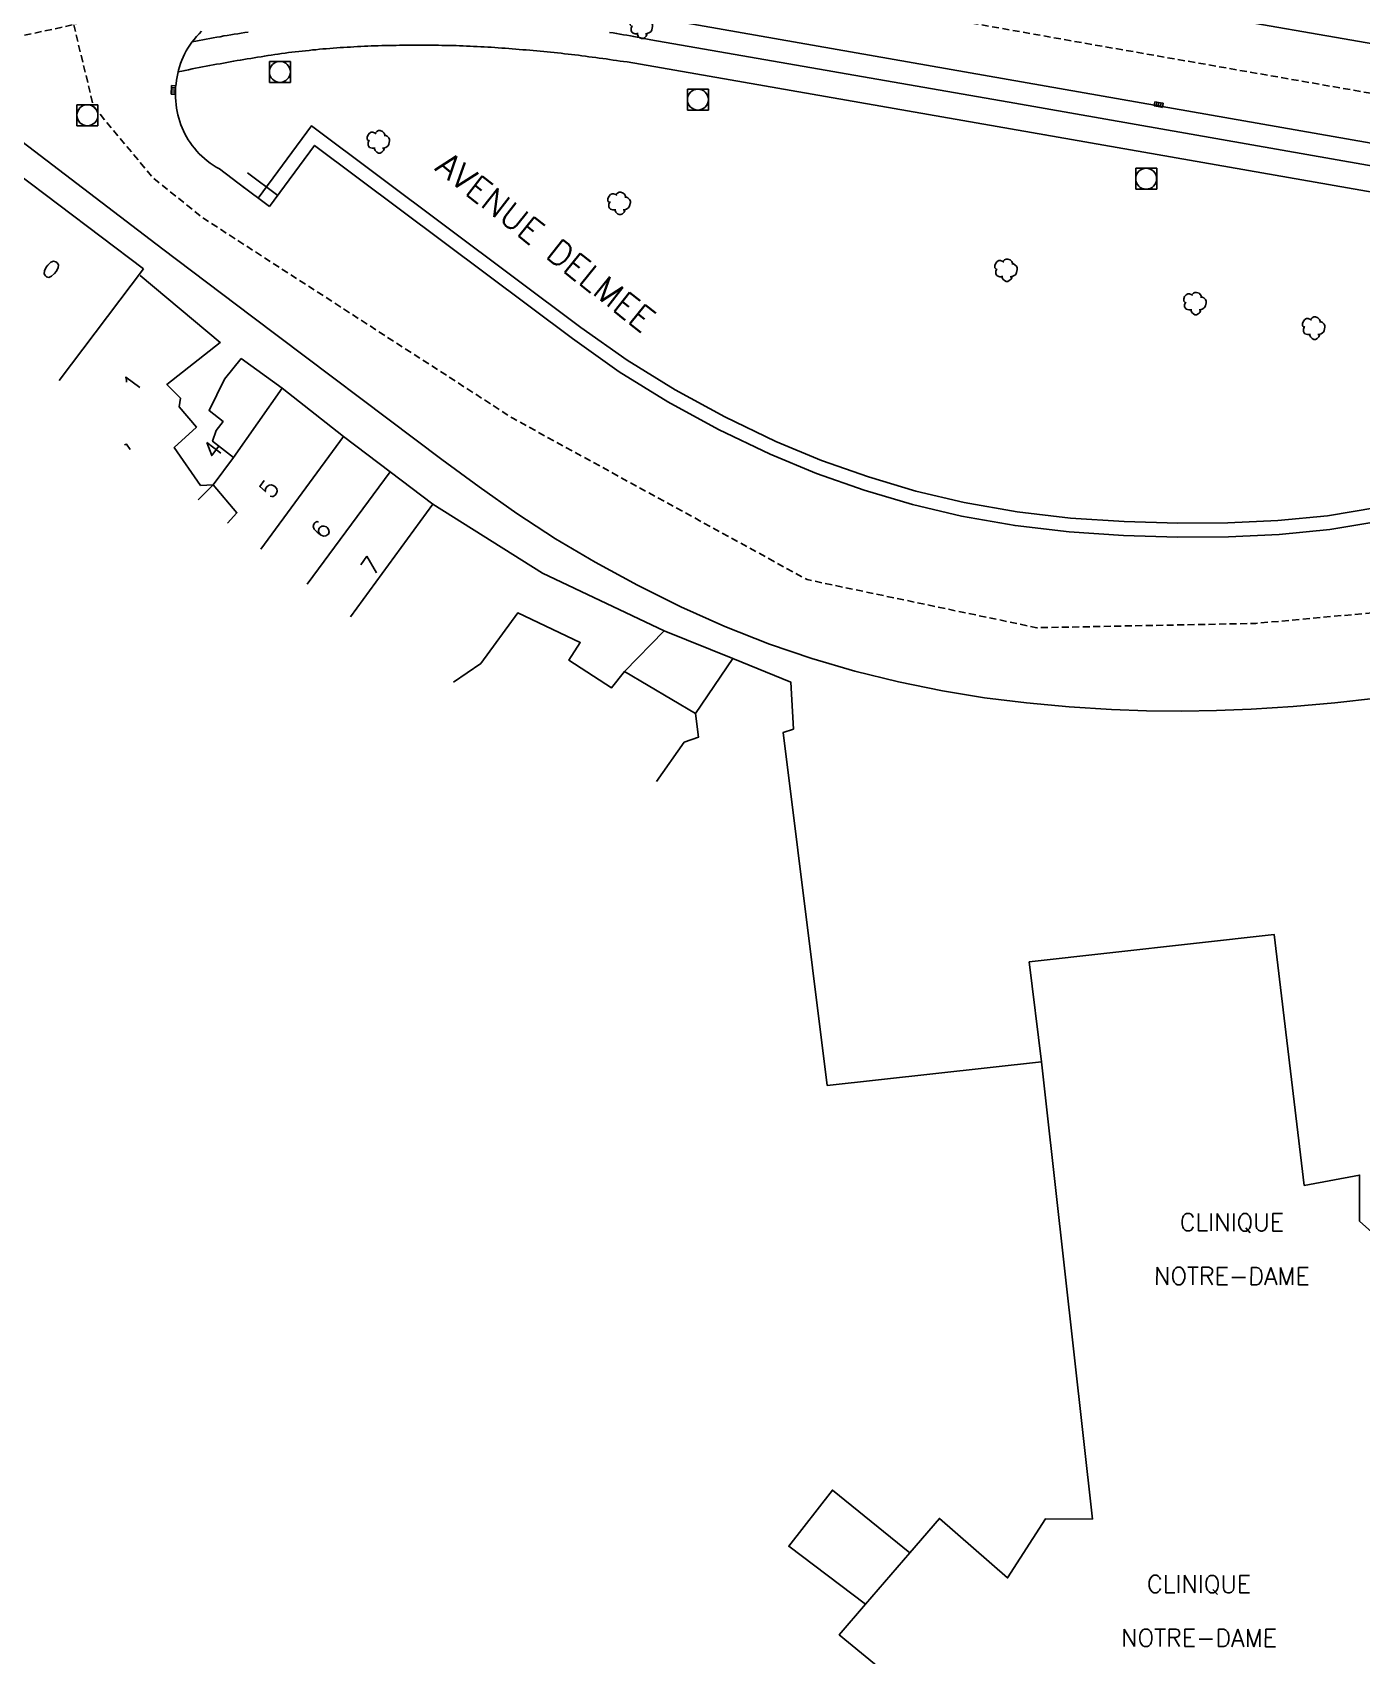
# Model space of a CAD drawing. Header units: millimetres. Extents: x 79999 to 81000, y 145000 to 146000.
# Drawn here: x 80400.9 to 80496, y 145229.2 to 145345.3 of the extents above; entities that cross this region are included whole.
import ezdxf
from ezdxf.enums import TextEntityAlignment as Align

# ---------------------------------------------------------------- set-up
doc = ezdxf.new("R2010")
doc.units = ezdxf.units.MM
doc.linetypes.add('DASHED', pattern=[0.75, 0.5, -0.25])
doc.layers.get('0').update_dxf_attribs({"linetype": 'CONTINUOUS'})
for name, color, linetype in [('W0001', 6, 'DASHED'), ('W0008', 7, 'CONTINUOUS'), ('W0100', 7, 'CONTINUOUS'), ('W0300', 7, 'CONTINUOUS'), ('W0302', 3, 'CONTINUOUS'), ('W0400', 7, 'CONTINUOUS'), ('W0420', 7, 'CONTINUOUS'), ('W0989', 7, 'CONTINUOUS'), ('W0991', 7, 'CONTINUOUS'), ('W1102', 7, 'CONTINUOUS')]:
    doc.layers.add(name, color=color, linetype=linetype)
doc.styles.get("Standard").update_dxf_attribs({"font": 'romans.shx', "width": 0.85})

# ---------------------------------------------------------------- blocks, each defined once
blk = doc.blocks.new('T300')
for p, q in [((-0.8, 0.51), (-0.86, 0.34)), ((-0.86, 0.34), (-0.86, 0.17)), ((-0.86, 0.17), (-0.74, 0.06)), ((-0.69, 0.63), (-0.8, 0.51)), ((-0.8, -0.06), (-0.74, 0.06)), ((-0.74, 0.06), (-0.69, 0.11)), ((-0.57, 0.69), (-0.69, 0.63)), ((-0.46, 0.69), (-0.57, 0.69)), ((-0.29, 0.63), (-0.46, 0.69)), ((-0.29, 0.63), (-0.17, 0.74)), ((-0.23, 0.57), (-0.29, 0.63)), ((-0.17, 0.74), (-0.06, 0.8)), ((-0.06, 0.8), (0.06, 0.8)), ((0.06, 0.8), (0.23, 0.74)), ((0.23, 0.74), (0.34, 0.63)), ((0.34, 0.63), (0.4, 0.51)), ((0.46, 0.46), (0.34, 0.46)), ((0.4, 0.51), (0.4, 0.46)), ((0.57, 0.4), (0.46, 0.46)), ((0.57, 0.4), (0.69, 0.29)), ((0.69, 0.29), (0.74, 0.17)), ((0.74, 0.06), (0.69, -0.17)), ((0.74, 0.17), (0.74, 0.06)), ((-0.8, -0.17), (-0.8, -0.06)), ((-0.8, -0.23), (-0.8, -0.17)), ((-0.74, -0.34), (-0.8, -0.23)), ((-0.69, -0.4), (-0.74, -0.34)), ((-0.51, -0.46), (-0.69, -0.4)), ((-0.4, -0.46), (-0.51, -0.46)), ((-0.4, -0.46), (-0.34, -0.46)), ((-0.34, -0.46), (-0.34, -0.4)), ((-0.34, -0.51), (-0.34, -0.46)), ((-0.29, -0.63), (-0.34, -0.51)), ((-0.17, -0.74), (-0.29, -0.63)), ((-0.06, -0.8), (-0.17, -0.74)), ((0.06, -0.8), (-0.06, -0.8)), ((0.17, -0.74), (0.06, -0.8)), ((0.23, -0.69), (0.17, -0.74)), ((0.29, -0.46), (0.23, -0.46)), ((0.29, -0.63), (0.23, -0.69)), ((0.46, -0.4), (0.29, -0.46)), ((0.34, -0.51), (0.29, -0.63)), ((0.34, -0.51), (0.34, -0.46)), ((0.57, -0.34), (0.46, -0.4)), ((0.63, -0.29), (0.57, -0.34)), ((0.69, -0.17), (0.63, -0.29))]:
    blk.add_line(p, q)
blk = doc.blocks.new('T420')
for p, q in [((0.75, 0.75), (-0.75, 0.75)), ((-0.75, 0.75), (-0.75, -0.75)), ((0.75, 0.75), (0.75, -0.75)), ((0.75, -0.75), (-0.75, -0.75))]:
    blk.add_line(p, q)
blk.add_ellipse((0, 0), major_axis=(-0.53, 0.53), ratio=1, start_param=3.926991, end_param=10.210176)
blk = doc.blocks.new('T400')
for p, q in [((-0.15, 0.3), (0.15, 0.3)), ((-0.15, -0.25), (-0.15, 0.3)), ((-0.15, 0.15), (0.15, 0.15)), ((-0.15, 0), (0.15, 0)), ((0.15, 0.3), (0.15, -0.25)), ((-0.15, -0.15), (0.15, -0.15)), ((-0.15, -0.25), (-0.15, -0.3)), ((-0.15, -0.3), (0.15, -0.3)), ((0.15, -0.3), (0.15, -0.25))]:
    blk.add_line(p, q)

msp = doc.modelspace()

# ---------------------------------------------------------------- linework, layer by layer
at = {"layer": 'W0001', "flags": 128}
for points in [[(80126.55, 145226.37), (80145.33, 145234.74), (80154.1, 145238.79), (80163.48, 145243.22), (80175.76, 145249.01), (80185.33, 145253.4), (80197.58, 145258.83), (80221.36, 145269.34), (80244.94, 145279.8), (80255.04, 145283.93), (80268.62, 145284.97), (80277.87, 145292.44), (80283.73, 145295.43), (80304.64, 145304.66), (80327.12, 145314.56), (80336.1, 145317.02), (80342.25, 145321.18), (80345.11, 145322.47), (80373.29, 145334.94), (80389.89, 145342.16), (80396.72, 145344.29), (80403.9, 145345.84), (80409.05, 145348.36), (80415.2, 145349.82), (80423.06, 145350.71), (80431.87, 145350.9), (80440.59, 145350.33), (80448.24, 145349.36), (80455.98, 145348.13), (80464.69, 145346.57), (80474.61, 145344.8), (80503.9, 145339.67), (80534.92, 145334.23), (80556.92, 145330.39), (80571.78, 145327.73), (80584.72, 145325.5), (80590.4, 145324.2), (80594.07, 145323.06), (80598.41, 145321.05), (80609.06, 145313.07)], [(80403.9, 145345.84), (80405.32, 145339.98), (80409.59, 145334.86), (80413.21, 145331.97)], [(80607.23, 145265.36), (80597.08, 145271.91), (80548.98, 145303.59), (80529.66, 145306.76), (80488.47, 145303.01), (80472.79, 145302.7), (80456.37, 145306.14), (80435.35, 145317.66), (80413.21, 145331.97)]]:
    msp.add_lwpolyline(points, dxfattribs=at)
at = {"layer": 'W0008', "flags": 128}
for points in [[(80482.54, 145346.94), (80516.08, 145341.12)], [(80416.15, 145334.15), (80414.32, 145335.52), (80414.1, 145335.65), (80413.87, 145335.79), (80413.66, 145335.94), (80413.45, 145336.09), (80413.25, 145336.26), (80413.06, 145336.43), (80412.88, 145336.61), (80412.7, 145336.8), (80412.53, 145337), (80412.37, 145337.2), (80412.22, 145337.4), (80412.09, 145337.6), (80411.97, 145337.81), (80411.85, 145338.02), (80411.75, 145338.24), (80411.65, 145338.46), (80411.57, 145338.68), (80411.49, 145338.91), (80411.42, 145339.14), (80411.36, 145339.38), (80411.31, 145339.63), (80411.26, 145339.87), (80411.23, 145340.12), (80411.2, 145340.37), (80411.19, 145340.62), (80411.18, 145340.86), (80411.18, 145341.11), (80411.19, 145341.36), (80411.22, 145341.61), (80411.25, 145341.86), (80411.29, 145342.11), (80411.34, 145342.35), (80411.4, 145342.59), (80411.47, 145342.83), (80411.55, 145343.06), (80411.63, 145343.29), (80411.73, 145343.52), (80411.83, 145343.74), (80411.95, 145343.96), (80412.07, 145344.17), (80412.21, 145344.38), (80412.35, 145344.58), (80412.51, 145344.79), (80412.69, 145345), (80412.87, 145345.19), (80413.05, 145345.37)], [(80412.38, 145344.62), (80412.63, 145344.66), (80412.88, 145344.71), (80413.13, 145344.76), (80413.38, 145344.81), (80413.63, 145344.85), (80413.88, 145344.9), (80414.13, 145344.94), (80414.38, 145344.98), (80414.63, 145345.03), (80414.88, 145345.07), (80415.14, 145345.11), (80415.39, 145345.15), (80415.64, 145345.19), (80415.88, 145345.23), (80416.13, 145345.27), (80416.38, 145345.31)], [(80442.24, 145345.28), (80442.48, 145345.25), (80442.73, 145345.21), (80442.98, 145345.16), (80443.22, 145345.12), (80443.47, 145345.08), (80443.72, 145345.04), (80443.96, 145344.99), (80444.21, 145344.95), (80444.46, 145344.9), (80444.7, 145344.85), (80444.95, 145344.8), (80445.19, 145344.75), (80471.22, 145340.23), (80513, 145332.89), (80569.81, 145322.95), (80570.28, 145323.53), (80570.32, 145324.31)], [(80447.64, 145345.97), (80481.22, 145340.07), (80513.17, 145334.48)], [(80411.37, 145342.46), (80411.63, 145342.51), (80411.87, 145342.57), (80412.12, 145342.62), (80412.37, 145342.67), (80412.62, 145342.72), (80412.87, 145342.77), (80413.12, 145342.82), (80413.37, 145342.87), (80413.62, 145342.91), (80413.87, 145342.96), (80414.12, 145343.01), (80414.37, 145343.05), (80414.61, 145343.09), (80414.86, 145343.14), (80415.1, 145343.18), (80415.34, 145343.22), (80415.59, 145343.27), (80415.83, 145343.31), (80416.08, 145343.35), (80416.32, 145343.39), (80416.57, 145343.43), (80416.81, 145343.47), (80417.05, 145343.51), (80417.3, 145343.55), (80417.54, 145343.59), (80417.79, 145343.63), (80418.03, 145343.67), (80418.28, 145343.7), (80418.52, 145343.74), (80418.77, 145343.77), (80419.02, 145343.8), (80419.26, 145343.84), (80419.51, 145343.87), (80419.75, 145343.89), (80420, 145343.92), (80420.25, 145343.95), (80420.49, 145343.98), (80420.74, 145344), (80420.99, 145344.03), (80421.23, 145344.05), (80421.48, 145344.08), (80421.73, 145344.1), (80421.97, 145344.12), (80422.22, 145344.14), (80422.47, 145344.16), (80422.72, 145344.18), (80422.96, 145344.2), (80423.21, 145344.21), (80423.46, 145344.23), (80423.71, 145344.24), (80423.95, 145344.26), (80424.2, 145344.27), (80424.45, 145344.29), (80424.7, 145344.3), (80424.94, 145344.31), (80425.19, 145344.32), (80425.44, 145344.33), (80425.69, 145344.33), (80425.95, 145344.34), (80426.2, 145344.35), (80426.45, 145344.35), (80426.7, 145344.36), (80426.96, 145344.36), (80427.21, 145344.37), (80427.46, 145344.37), (80427.71, 145344.37), (80427.97, 145344.38), (80428.22, 145344.38), (80428.47, 145344.38), (80428.72, 145344.38), (80428.98, 145344.38), (80429.23, 145344.38), (80429.48, 145344.37), (80429.73, 145344.37), (80429.99, 145344.37), (80430.24, 145344.36), (80430.49, 145344.36), (80430.74, 145344.35), (80431, 145344.35), (80431.25, 145344.34), (80431.5, 145344.33), (80431.75, 145344.32), (80432.01, 145344.31), (80432.26, 145344.3), (80432.51, 145344.29), (80432.76, 145344.28), (80433.02, 145344.26), (80433.27, 145344.25), (80433.52, 145344.23), (80433.77, 145344.22), (80434.02, 145344.2), (80434.27, 145344.19), (80434.52, 145344.17), (80434.77, 145344.15), (80435.02, 145344.13), (80435.27, 145344.11), (80435.52, 145344.09), (80435.77, 145344.07), (80436.02, 145344.05), (80436.27, 145344.03), (80436.52, 145344.01), (80436.77, 145343.99), (80437.02, 145343.97), (80437.27, 145343.94), (80437.52, 145343.92), (80437.76, 145343.89), (80438.01, 145343.87), (80438.26, 145343.84), (80438.51, 145343.82), (80438.76, 145343.79), (80439.01, 145343.76), (80439.26, 145343.73), (80439.51, 145343.7), (80439.76, 145343.68), (80440.01, 145343.65), (80440.25, 145343.62), (80440.5, 145343.58), (80440.75, 145343.55), (80441, 145343.52), (80441.25, 145343.49), (80441.5, 145343.45), (80441.74, 145343.42), (80441.99, 145343.39), (80442.24, 145343.35), (80442.49, 145343.31), (80442.74, 145343.28), (80442.99, 145343.24), (80443.23, 145343.2), (80443.48, 145343.17), (80473.37, 145337.96), (80514.35, 145330.78)], [(80400.19, 145337.48), (80410.27, 145329.79)]]:
    msp.add_lwpolyline(points, dxfattribs=at)
at = {"layer": 'W0008'}
for points in [[(80417.9, 145332.83), (80421.13, 145337.2), (80439.57, 145323.38), (80442.93, 145321.01), (80446.41, 145318.85), (80450.02, 145316.89), (80453.71, 145315.12), (80457.04, 145313.74), (80460.44, 145312.53), (80463.9, 145311.52), (80467.4, 145310.69), (80471.24, 145310.01), (80475.1, 145309.55), (80478.99, 145309.29), (80482.87, 145309.18), (80486.5, 145309.2), (80490.13, 145309.37), (80493.75, 145309.72), (80497.34, 145310.33)], [(80417.9, 145332.83), (80415.82, 145334.38)], [(80410.27, 145329.79), (80416.62, 145325), (80430.24, 145314.73), (80432.9, 145312.77), (80435.6, 145310.88), (80438.36, 145309.07), (80441.2, 145307.39), (80444.23, 145305.74), (80447.32, 145304.2), (80450.47, 145302.79), (80453.68, 145301.52), (80456.71, 145300.49), (80459.79, 145299.6), (80462.9, 145298.84), (80466.04, 145298.19), (80469.05, 145297.69), (80472.07, 145297.32), (80475.1, 145297.05), (80478.14, 145296.85), (80480.64, 145296.75), (80483.14, 145296.73), (80485.64, 145296.77), (80488.14, 145296.87), (80491.13, 145297.06), (80494.12, 145297.33), (80497.1, 145297.67)]]:
    msp.add_lwpolyline(points, dxfattribs=at)
at = {"layer": 'W0100'}
for p, q in [((80473.44, 145268.86), (80473.12, 145271.64)), ((80476.79, 145238.93), (80473.44, 145268.86))]:
    msp.add_line(p, q, dxfattribs=at)
at = {"layer": 'W0100', "flags": 128}
msp.add_lwpolyline([(80348.83, 145312.59), (80348.83, 145312.59), (80348.83, 145312.59), (80358.38, 145316.85), (80365.72, 145320.13), (80371.29, 145321.67), (80375.39, 145324.36), (80380.49, 145325.73), (80384.66, 145328.47), (80390.8, 145331.19), (80396.69, 145333.92), (80399.8, 145335.23), (80408.89, 145328.38)], dxfattribs=at)
at = {"layer": 'W0100'}
for points in [[(80408.65, 145327.89), (80414.38, 145323.1), (80410.57, 145320.1), (80411.55, 145319.12), (80411.45, 145318.51), (80412.68, 145317.05), (80411.09, 145315.59), (80412.98, 145312.88), (80413.88, 145312.92), (80412.8, 145311.84)], [(80415.88, 145321.95), (80414.68, 145320.47), (80413.58, 145318.23), (80414.58, 145317.45), (80414.08, 145316.8), (80413.83, 145316.04), (80415.34, 145314.88), (80418.82, 145319.83), (80415.88, 145321.95)], [(80414.9, 145310.19), (80415.57, 145310.93), (80413.88, 145312.92), (80415.34, 145314.88), (80418.82, 145319.83), (80423.19, 145316.39), (80417.29, 145308.31)], [(80417.29, 145308.31), (80423.19, 145316.39)], [(80423.19, 145316.39), (80426.54, 145313.86), (80420.6, 145305.82)], [(80407.54, 145315.78), (80407.68, 145315.83), (80407.94, 145315.44)], [(80420.6, 145305.82), (80426.54, 145313.86)], [(80426.54, 145313.86), (80429.6, 145311.55), (80423.7, 145303.48)], [(80423.7, 145303.48), (80429.6, 145311.55), (80437.44, 145306.61), (80446.13, 145302.47), (80443.29, 145299.56), (80448.38, 145296.57), (80451.05, 145300.5), (80455.19, 145298.81), (80455.39, 145295.45), (80454.65, 145295.2), (80457.8, 145269.96)], [(80445.6, 145291.69), (80447.58, 145294.51), (80448.59, 145294.87), (80448.38, 145296.57), (80443.29, 145299.56), (80442.38, 145298.41), (80439.33, 145300.37), (80440.13, 145301.64), (80435.67, 145303.76), (80433.02, 145300.13), (80431.07, 145298.8)], [(80446.13, 145302.47), (80443.29, 145299.56), (80448.38, 145296.57), (80451.05, 145300.5), (80446.13, 145302.47)], [(80473.12, 145271.64), (80472.25, 145278.8), (80489.78, 145280.75), (80491.93, 145262.8)], [(80491.93, 145262.8), (80495.88, 145263.54), (80495.89, 145260.25), (80499.59, 145256.93), (80499.6, 145253.24), (80499.61, 145249.55), (80522.34, 145251.79), (80534.99, 145253.04), (80532.97, 145270.06), (80532.76, 145271.81), (80526.55, 145271.83), (80526.56, 145269.3), (80505.01, 145267)], [(80473.12, 145271.64), (80457.8, 145269.96)], [(80463.71, 145236.52), (80458.18, 145241.01), (80455.05, 145236.99), (80460.55, 145232.86), (80463.71, 145236.52)], [(80478.2, 145224.71), (80474.82, 145225.17), (80470.73, 145228.11), (80467.44, 145223.46), (80458.66, 145230.66), (80460.55, 145232.86), (80463.71, 145236.52), (80465.83, 145238.99), (80470.71, 145234.73), (80473.41, 145238.95), (80476.79, 145238.93)]]:
    msp.add_lwpolyline(points, dxfattribs=at)
at = {"layer": 'W0302'}
for points in [[(80497.13, 145311.31), (80493.6, 145310.71), (80490.03, 145310.36), (80486.45, 145310.2), (80482.88, 145310.18), (80479.04, 145310.29), (80475.21, 145310.55), (80471.39, 145311), (80467.61, 145311.67), (80464.15, 145312.48), (80460.75, 145313.49), (80457.4, 145314.67), (80454.12, 145316.03), (80450.47, 145317.78), (80446.92, 145319.71), (80443.48, 145321.85), (80440.17, 145324.18), (80420.92, 145338.61), (80417.09, 145333.42)], [(80416.34, 145335.24), (80418.5, 145333.63)]]:
    msp.add_lwpolyline(points, dxfattribs=at)
at = {"layer": 'W1102', "flags": 128}
msp.add_lwpolyline([(80408.89, 145328.38), (80402.87, 145320.39)], dxfattribs=at)

# ---------------------------------------------------------------- block references
at = {"layer": 'W0300'}
for p in [(80444.57, 145345.65), (80425.76, 145337.46), (80442.98, 145333.05), (80470.66, 145328.27), (80484.17, 145325.89), (80492.67, 145324.13)]:
    msp.add_blockref('T300', p, dxfattribs=at)
at = {"layer": 'W0400'}
for p, rotation in [((80411.03, 145341.17), 177.1171177963269), ((80481.51, 145340.12), 80.0807015964949)]:
    msp.add_blockref('T400', p, dxfattribs=dict(at, rotation=rotation))
at = {"layer": 'W0420'}
for p in [(80418.65, 145342.46), (80448.55, 145340.48), (80404.88, 145339.36), (80480.62, 145334.82)]:
    msp.add_blockref('T420', p, dxfattribs=at)

# ---------------------------------------------------------------- texts
at = {"layer": 'W0989'}
msp.add_text('AVENUE DELMEE', height=1.75, rotation=321.7351, dxfattribs=at).set_placement((80437.67, 145330.3), align=Align.MIDDLE)
at = {"layer": 'W0991'}
for s, rotation, p in [('0', 323.0003, (80402.29, 145328.34)), ('1 ', 53.1622, (80408.36, 145320.56)), ('4 ', 53.1711, (80414.09, 145315.78)), ('5 ', 53.175, (80418.13, 145312.99)), ('6 ', 53.176, (80421.84, 145310.08)), ('7 ', 53.1763, (80425.41, 145307.48)), ('CLINIQUE', 359.8985, (80486.75, 145260.11)), ('NOTRE-DAME', 359.8985, (80486.75, 145256.32)), ('CLINIQUE', 359.8985, (80484.4, 145234.23)), ('NOTRE-DAME', 359.8985, (80484.4, 145230.44))]:
    msp.add_text(s, height=1.25, rotation=rotation, dxfattribs=at).set_placement(p, align=Align.MIDDLE)

doc.saveas('drawing.dxf')
